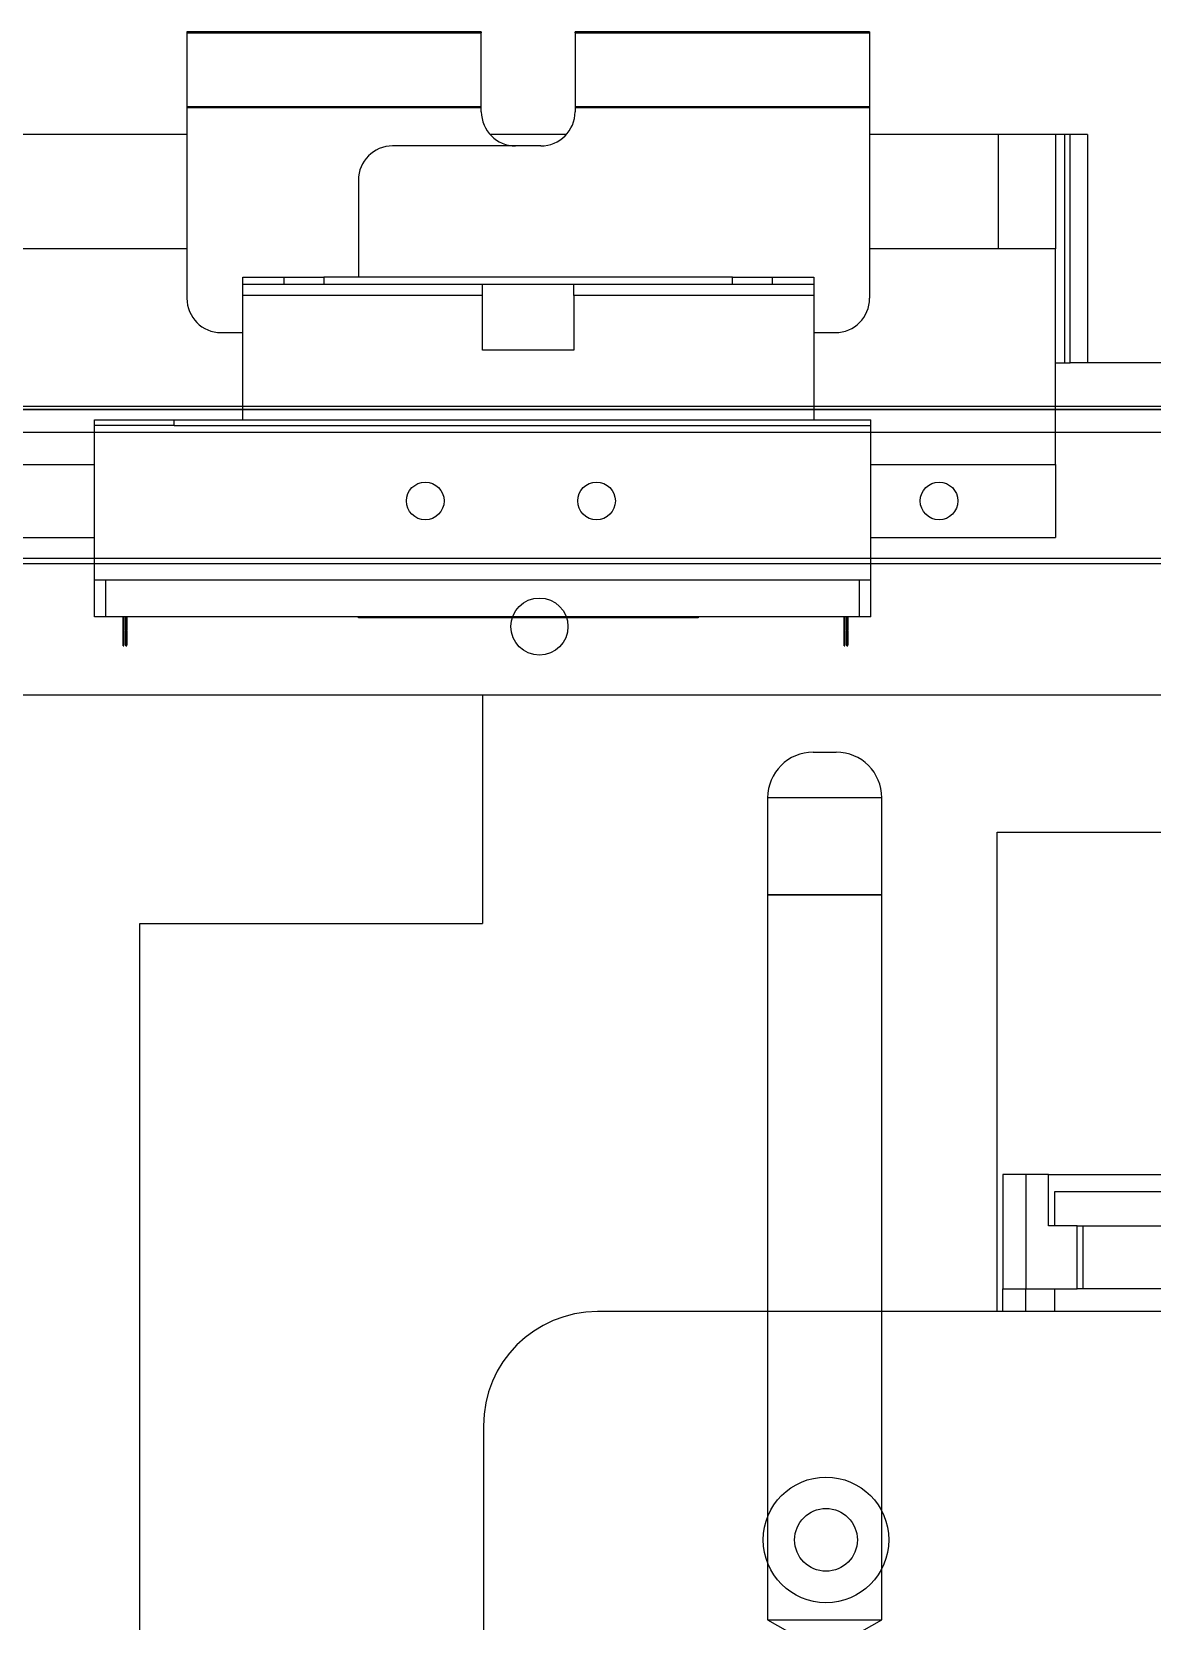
# Model space of a CAD drawing. Extents: x 500 to 100500, y -14500 to 21140.
# Drawn here: x 8222 to 8320.2, y -7094.2 to -6954.9 of the extents above; entities that cross this region are included whole.
import ezdxf

# ---------------------------------------------------------------- set-up
doc = ezdxf.new("R2010")
doc.units = 0
doc.layers.get('0').update_dxf_attribs({"linetype": 'CONTINUOUS'})

# ---------------------------------------------------------------- blocks, each defined once
blk = doc.blocks.new('LP R')
at = {"color": 2}
for p, q in [((16962.69, -93591.04), (16963.69, -93591.04)), ((16963.69, -93591.04), (16964.69, -93591.04)), ((16958.69, -93595.04), (16958.69, -93603.54)), ((16963.69, -93595.04), (16958.69, -93595.04)), ((16968.69, -93595.04), (16963.69, -93595.04)), ((16968.69, -93603.54), (16968.69, -93595.04)), ((16958.69, -93603.54), (16958.69, -93667.03)), ((16968.69, -93603.54), (16958.69, -93603.54)), ((16958.69, -93603.54), (16963.69, -93603.54)), ((16963.69, -93603.54), (16968.69, -93603.54)), ((16968.69, -93667.03), (16968.69, -93603.54)), ((16958.69, -93667.03), (16960.44, -93668.04)), ((16958.69, -93667.03), (16963.69, -93667.03)), ((16963.69, -93667.03), (16968.69, -93667.03)), ((16966.94, -93668.04), (16968.69, -93667.03))]:
    blk.add_line(p, q, dxfattribs=at)
for centre, start, end in [((16962.69, -93595.04), 90, 180), ((16964.69, -93595.04), 0, 90)]:
    blk.add_arc(centre, 4, start, end, dxfattribs=at)
blk = doc.blocks.new('SP R')
at = {"color": 3}
for p, q in [((18301.34, -97458.31), (18446.34, -97458.31)), ((18446.34, -97460.31), (18301.34, -97460.31)), ((18301.34, -97471.31), (18446.34, -97471.31)), ((18446.34, -97471.81), (18301.34, -97471.81)), ((18446.34, -97483.31), (18301.34, -97483.31)), ((18363.34, -97483.31), (18363.34, -97503.31)), ((18333.34, -97503.31), (18363.34, -97503.31)), ((18333.34, -97599.51), (18333.34, -97503.31))]:
    blk.add_line(p, q, dxfattribs=at)
for centre, radius in [((18358.34, -97466.31), 1.65), ((18373.34, -97466.31), 1.65), ((18403.34, -97466.31), 1.65), ((18368.34, -97477.31), 2.5)]:
    blk.add_circle(centre, radius, dxfattribs=at)
blk = doc.blocks.new('KJprobe Card F')
at = {"color": 6}
for p, q in [((31902.82, -77435.19, 43.99), (31902.82, -77435.29, 43.99)), ((31928.61, -77435.19, 43.99), (31902.82, -77435.19, 43.99)), ((31928.61, -77435.29, 43.99), (31902.82, -77435.29, 43.99)), ((31902.82, -77435.29, 43.99), (31902.82, -77435.3, 43.99)), ((31928.61, -77435.3, 43.99), (31902.82, -77435.3, 43.99)), ((31902.82, -77435.3, 43.99), (31902.82, -77441.76, 43.99)), ((31928.61, -77435.19, 43.99), (31928.61, -77435.29, 43.99)), ((31928.61, -77435.3, 43.99), (31928.61, -77435.29, 43.99)), ((31928.61, -77441.76, 43.99), (31928.61, -77435.3, 43.99)), ((31962.62, -77435.19, 43.99), (31936.82, -77435.19, 43.99)), ((31936.82, -77435.29, 43.99), (31936.82, -77435.19, 43.99)), ((31962.62, -77435.29, 43.99), (31936.82, -77435.29, 43.99)), ((31936.82, -77435.29, 43.99), (31936.82, -77435.3, 43.99)), ((31962.62, -77435.3, 43.99), (31936.82, -77435.3, 43.99)), ((31936.82, -77435.3, 43.99), (31936.82, -77441.76, 43.99)), ((31962.62, -77435.19, 43.99), (31962.62, -77435.29, 43.99)), ((31962.62, -77435.29, 43.99), (31962.62, -77435.3, 43.99)), ((31962.62, -77435.3, 43.99), (31962.62, -77441.76, 43.99)), ((31928.61, -77441.76, 43.99), (31902.82, -77441.76, 43.99)), ((31902.82, -77441.76, 43.99), (31902.82, -77441.86, 43.99)), ((31928.61, -77441.86, 43.99), (31902.82, -77441.86, 43.99)), ((31902.82, -77441.86, 43.99), (31902.82, -77458.54, 43.99)), ((31928.61, -77441.86, 43.99), (31928.61, -77441.76, 43.99)), ((31928.61, -77442.19, 43.99), (31928.61, -77441.86, 43.99)), ((31962.62, -77441.76, 43.99), (31936.82, -77441.76, 43.99)), ((31936.82, -77441.76, 43.99), (31936.82, -77441.86, 43.99)), ((31962.62, -77441.86, 43.99), (31936.82, -77441.86, 43.99)), ((31936.82, -77441.86, 43.99), (31936.82, -77442.19, 43.99)), ((31962.62, -77441.76, 43.99), (31962.62, -77441.86, 43.99)), ((31962.62, -77441.86, 43.99), (31962.62, -77458.54, 43.99)), ((31902.82, -77444.19, 43.99), (31886.85, -77444.19, 43.99)), ((31933.82, -77445.19, 43.99), (31920.84, -77445.19, 43.99)), ((31936.06, -77444.19, 43.99), (31929.37, -77444.19, 43.99)), ((31981.7, -77444.19, 43.99), (31962.62, -77444.19, 43.99)), ((31973.9, -77454.19, 43.99), (31973.9, -77444.19, 43.99)), ((31978.9, -77444.19, 43.99), (31978.9, -77454.19, 43.99)), ((31979.7, -77444.19, 43.99), (31979.7, -77464.19, 43.99)), ((31980.2, -77464.19, 43.99), (31980.2, -77444.19, 43.99)), ((31981.7, -77444.19, 43.99), (31981.7, -77464.19, 43.99)), ((31917.84, -77448.19, 43.99), (31917.84, -77456.69, 43.99)), ((31902.82, -77454.19, 43.99), (31886.85, -77454.19, 43.99)), ((31978.9, -77454.19, 43.99), (31962.62, -77454.19, 43.99)), ((31978.9, -77473.09, 43.99), (31978.9, -77454.19, 43.99)), ((31907.72, -77456.69, 43.99), (31911.32, -77456.69, 43.99)), ((31907.72, -77457.29, 43.99), (31907.72, -77456.69, 43.99)), ((31907.72, -77457.29, 43.99), (31928.72, -77457.29, 43.99)), ((31907.72, -77458.29, 43.99), (31907.72, -77457.29, 43.99)), ((31911.32, -77456.69, 43.99), (31914.82, -77456.69, 43.99)), ((31911.32, -77456.69, 43.99), (31911.32, -77457.29, 43.99)), ((31914.82, -77456.69, 43.99), (31914.82, -77457.29, 43.99)), ((31950.62, -77456.69, 43.99), (31914.82, -77456.69, 43.99)), ((31928.72, -77458.29, 43.99), (31928.72, -77457.29, 43.99)), ((31928.72, -77457.29, 43.99), (31936.72, -77457.29, 43.99)), ((31936.72, -77458.29, 43.99), (31936.72, -77457.29, 43.99)), ((31936.72, -77457.29, 43.99), (31957.72, -77457.29, 43.99)), ((31950.62, -77457.29, 43.99), (31950.62, -77456.69, 43.99)), ((31950.62, -77456.69, 43.99), (31954.12, -77456.69, 43.99)), ((31954.12, -77456.69, 43.99), (31957.72, -77456.69, 43.99)), ((31954.12, -77457.29, 43.99), (31954.12, -77456.69, 43.99)), ((31957.72, -77456.69, 43.99), (31957.72, -77457.29, 43.99)), ((31957.72, -77457.29, 43.99), (31957.72, -77458.29, 43.99)), ((31928.72, -77458.29, 43.99), (31907.72, -77458.29, 43.99)), ((31907.72, -77469.19, 43.99), (31907.72, -77458.29, 43.99)), ((31928.72, -77463.09, 43.99), (31928.72, -77458.29, 43.99)), ((31936.72, -77458.29, 43.99), (31936.72, -77463.09, 43.99)), ((31957.72, -77458.29, 43.99), (31936.72, -77458.29, 43.99)), ((31957.72, -77458.29, 43.99), (31957.72, -77469.19, 43.99)), ((31905.82, -77461.54, 43.99), (31907.72, -77461.54, 43.99)), ((31957.72, -77461.54, 43.99), (31959.62, -77461.54, 43.99)), ((31936.72, -77463.09, 43.99), (31928.72, -77463.09, 43.99)), ((31978.9, -77464.19, 43.99), (31979.7, -77464.19, 43.99)), ((31979.7, -77464.19, 43.99), (31980.2, -77464.19, 43.99)), ((31981.7, -77464.19, 43.99), (31980.2, -77464.19, 43.99)), ((32018.7, -77464.19, 43.99), (31981.7, -77464.19, 43.99)), ((31894.72, -77469.19, 43.99), (31901.72, -77469.19, 43.99)), ((31894.72, -77469.69, 43.99), (31894.72, -77469.19, 43.99)), ((31901.72, -77469.69, 43.99), (31894.72, -77469.69, 43.99)), ((31894.72, -77483.23, 43.99), (31894.72, -77469.69, 43.99)), ((31901.72, -77469.69, 43.99), (31901.72, -77469.19, 43.99)), ((31901.72, -77469.19, 43.99), (31907.72, -77469.19, 43.99)), ((31901.72, -77469.69, 43.99), (31962.72, -77469.69, 43.99)), ((31907.72, -77469.19, 43.99), (31957.72, -77469.19, 43.99)), ((31957.72, -77469.19, 43.99), (31962.72, -77469.19, 43.99)), ((31962.72, -77469.69, 43.99), (31962.72, -77469.19, 43.99)), ((31962.72, -77483.23, 43.99), (31962.72, -77469.69, 43.99)), ((31881.95, -77473.09, 43.99), (31894.72, -77473.09, 43.99)), ((31962.72, -77473.09, 43.99), (31978.9, -77473.09, 43.99)), ((31978.9, -77473.09, 43.99), (31978.9, -77479.49, 43.99)), ((31881.95, -77479.49, 43.99), (31894.72, -77479.49, 43.99)), ((31962.72, -77479.49, 43.99), (31978.9, -77479.49, 43.99)), ((31962.72, -77483.23, 43.99), (31894.72, -77483.23, 43.99)), ((31894.72, -77486.43, 43.99), (31894.72, -77483.23, 43.99)), ((31895.72, -77486.43, 43.99), (31895.72, -77483.23, 43.99)), ((31961.72, -77483.23, 43.99), (31895.72, -77483.23, 43.99)), ((31961.72, -77486.43, 43.99), (31961.72, -77483.23, 43.99)), ((31962.72, -77486.43, 43.99), (31962.72, -77483.23, 43.99)), ((31895.72, -77486.43, 43.99), (31894.72, -77486.43, 43.99)), ((31961.72, -77486.43, 43.99), (31895.72, -77486.43, 43.99)), ((31897.21, -77486.44, 43.99), (31897.21, -77486.43, 43.99)), ((31897.33, -77486.44, 43.99), (31897.21, -77486.44, 43.99)), ((31897.23, -77487.61, 43.99), (31897.23, -77486.44, 43.99)), ((31897.31, -77486.44, 43.99), (31897.31, -77487.61, 43.99)), ((31897.33, -77486.44, 43.99), (31897.33, -77486.43, 43.99)), ((31897.45, -77486.44, 43.99), (31897.45, -77486.43, 43.99)), ((31897.57, -77486.44, 43.99), (31897.45, -77486.44, 43.99)), ((31897.47, -77487.61, 43.99), (31897.47, -77486.44, 43.99)), ((31897.55, -77486.44, 43.99), (31897.55, -77487.61, 43.99)), ((31897.57, -77486.44, 43.99), (31897.57, -77486.43, 43.99)), ((31917.84, -77486.44, 43.99), (31917.84, -77486.43, 43.99)), ((31917.84, -77486.54, 43.99), (31917.84, -77486.44, 43.99)), ((31947.59, -77486.44, 43.99), (31917.84, -77486.44, 43.99)), ((31918.09, -77486.44, 43.99), (31917.84, -77486.44, 43.99)), ((31947.59, -77486.54, 43.99), (31917.84, -77486.54, 43.99)), ((31918.09, -77486.44, 43.99), (31918.09, -77486.43, 43.99)), ((31918.34, -77486.44, 43.99), (31918.34, -77486.43, 43.99)), ((31918.59, -77486.44, 43.99), (31918.34, -77486.44, 43.99)), ((31918.59, -77486.44, 43.99), (31918.59, -77486.43, 43.99)), ((31918.84, -77486.44, 43.99), (31918.84, -77486.43, 43.99)), ((31919.09, -77486.44, 43.99), (31918.84, -77486.44, 43.99)), ((31919.09, -77486.44, 43.99), (31919.09, -77486.43, 43.99)), ((31919.34, -77486.44, 43.99), (31919.34, -77486.43, 43.99)), ((31919.59, -77486.44, 43.99), (31919.34, -77486.44, 43.99)), ((31919.59, -77486.44, 43.99), (31919.59, -77486.43, 43.99)), ((31919.84, -77486.44, 43.99), (31919.84, -77486.43, 43.99)), ((31920.09, -77486.44, 43.99), (31919.84, -77486.44, 43.99)), ((31920.09, -77486.44, 43.99), (31920.09, -77486.43, 43.99)), ((31920.34, -77486.44, 43.99), (31920.34, -77486.43, 43.99)), ((31920.59, -77486.44, 43.99), (31920.34, -77486.44, 43.99)), ((31920.59, -77486.44, 43.99), (31920.59, -77486.43, 43.99)), ((31920.84, -77486.44, 43.99), (31920.84, -77486.43, 43.99)), ((31921.09, -77486.44, 43.99), (31920.84, -77486.44, 43.99)), ((31921.09, -77486.44, 43.99), (31921.09, -77486.43, 43.99)), ((31921.34, -77486.44, 43.99), (31921.34, -77486.43, 43.99)), ((31921.59, -77486.44, 43.99), (31921.34, -77486.44, 43.99)), ((31921.59, -77486.44, 43.99), (31921.59, -77486.43, 43.99)), ((31921.84, -77486.44, 43.99), (31921.84, -77486.43, 43.99)), ((31922.09, -77486.44, 43.99), (31921.84, -77486.44, 43.99)), ((31922.09, -77486.44, 43.99), (31922.09, -77486.43, 43.99)), ((31922.34, -77486.44, 43.99), (31922.34, -77486.43, 43.99)), ((31922.59, -77486.44, 43.99), (31922.34, -77486.44, 43.99)), ((31922.59, -77486.44, 43.99), (31922.59, -77486.43, 43.99)), ((31922.84, -77486.44, 43.99), (31922.84, -77486.43, 43.99)), ((31923.09, -77486.44, 43.99), (31922.84, -77486.44, 43.99)), ((31923.09, -77486.44, 43.99), (31923.09, -77486.43, 43.99)), ((31923.34, -77486.44, 43.99), (31923.34, -77486.43, 43.99)), ((31923.59, -77486.44, 43.99), (31923.34, -77486.44, 43.99)), ((31923.59, -77486.44, 43.99), (31923.59, -77486.43, 43.99)), ((31923.84, -77486.44, 43.99), (31923.84, -77486.43, 43.99)), ((31924.09, -77486.44, 43.99), (31923.84, -77486.44, 43.99)), ((31924.09, -77486.44, 43.99), (31924.09, -77486.43, 43.99)), ((31924.34, -77486.44, 43.99), (31924.34, -77486.43, 43.99)), ((31924.59, -77486.44, 43.99), (31924.34, -77486.44, 43.99)), ((31924.59, -77486.44, 43.99), (31924.59, -77486.43, 43.99)), ((31924.84, -77486.44, 43.99), (31924.84, -77486.43, 43.99)), ((31925.09, -77486.44, 43.99), (31924.84, -77486.44, 43.99)), ((31925.09, -77486.44, 43.99), (31925.09, -77486.43, 43.99)), ((31925.34, -77486.44, 43.99), (31925.34, -77486.43, 43.99)), ((31925.59, -77486.44, 43.99), (31925.34, -77486.44, 43.99)), ((31925.59, -77486.44, 43.99), (31925.59, -77486.43, 43.99)), ((31925.84, -77486.44, 43.99), (31925.84, -77486.43, 43.99)), ((31926.09, -77486.44, 43.99), (31925.84, -77486.44, 43.99)), ((31926.09, -77486.44, 43.99), (31926.09, -77486.43, 43.99)), ((31926.34, -77486.44, 43.99), (31926.34, -77486.43, 43.99)), ((31926.59, -77486.44, 43.99), (31926.34, -77486.44, 43.99)), ((31926.59, -77486.44, 43.99), (31926.59, -77486.43, 43.99)), ((31926.84, -77486.44, 43.99), (31926.84, -77486.43, 43.99)), ((31927.09, -77486.44, 43.99), (31926.84, -77486.44, 43.99)), ((31927.09, -77486.44, 43.99), (31927.09, -77486.43, 43.99)), ((31927.34, -77486.44, 43.99), (31927.34, -77486.43, 43.99)), ((31927.59, -77486.44, 43.99), (31927.34, -77486.44, 43.99)), ((31927.59, -77486.44, 43.99), (31927.59, -77486.43, 43.99)), ((31927.84, -77486.44, 43.99), (31927.84, -77486.43, 43.99)), ((31928.09, -77486.44, 43.99), (31927.84, -77486.44, 43.99)), ((31928.09, -77486.44, 43.99), (31928.09, -77486.43, 43.99)), ((31928.34, -77486.44, 43.99), (31928.34, -77486.43, 43.99)), ((31928.59, -77486.44, 43.99), (31928.34, -77486.44, 43.99)), ((31928.59, -77486.44, 43.99), (31928.59, -77486.43, 43.99)), ((31928.84, -77486.44, 43.99), (31928.84, -77486.43, 43.99)), ((31929.09, -77486.44, 43.99), (31928.84, -77486.44, 43.99)), ((31929.09, -77486.44, 43.99), (31929.09, -77486.43, 43.99)), ((31929.34, -77486.44, 43.99), (31929.34, -77486.43, 43.99)), ((31929.59, -77486.44, 43.99), (31929.34, -77486.44, 43.99)), ((31929.59, -77486.44, 43.99), (31929.59, -77486.43, 43.99)), ((31929.84, -77486.44, 43.99), (31929.84, -77486.43, 43.99)), ((31930.09, -77486.44, 43.99), (31929.84, -77486.44, 43.99)), ((31930.09, -77486.44, 43.99), (31930.09, -77486.43, 43.99)), ((31930.34, -77486.44, 43.99), (31930.34, -77486.43, 43.99)), ((31930.59, -77486.44, 43.99), (31930.34, -77486.44, 43.99)), ((31930.59, -77486.44, 43.99), (31930.59, -77486.43, 43.99)), ((31930.84, -77486.44, 43.99), (31930.84, -77486.43, 43.99)), ((31931.09, -77486.44, 43.99), (31930.84, -77486.44, 43.99)), ((31931.09, -77486.44, 43.99), (31931.09, -77486.43, 43.99)), ((31931.34, -77486.44, 43.99), (31931.34, -77486.43, 43.99)), ((31931.59, -77486.44, 43.99), (31931.34, -77486.44, 43.99)), ((31931.59, -77486.44, 43.99), (31931.59, -77486.43, 43.99)), ((31931.84, -77486.44, 43.99), (31931.84, -77486.43, 43.99)), ((31932.09, -77486.44, 43.99), (31931.84, -77486.44, 43.99)), ((31932.09, -77486.44, 43.99), (31932.09, -77486.43, 43.99)), ((31932.34, -77486.44, 43.99), (31932.34, -77486.43, 43.99)), ((31932.59, -77486.44, 43.99), (31932.34, -77486.44, 43.99)), ((31932.59, -77486.44, 43.99), (31932.59, -77486.43, 43.99)), ((31932.84, -77486.44, 43.99), (31932.84, -77486.43, 43.99)), ((31933.09, -77486.44, 43.99), (31932.84, -77486.44, 43.99)), ((31933.09, -77486.44, 43.99), (31933.09, -77486.43, 43.99)), ((31933.34, -77486.44, 43.99), (31933.34, -77486.43, 43.99)), ((31933.59, -77486.44, 43.99), (31933.34, -77486.44, 43.99)), ((31933.59, -77486.44, 43.99), (31933.59, -77486.43, 43.99)), ((31933.84, -77486.44, 43.99), (31933.84, -77486.43, 43.99)), ((31934.09, -77486.44, 43.99), (31933.84, -77486.44, 43.99)), ((31934.09, -77486.44, 43.99), (31934.09, -77486.43, 43.99)), ((31934.34, -77486.44, 43.99), (31934.34, -77486.43, 43.99)), ((31934.59, -77486.44, 43.99), (31934.34, -77486.44, 43.99)), ((31934.59, -77486.44, 43.99), (31934.59, -77486.43, 43.99)), ((31934.84, -77486.44, 43.99), (31934.84, -77486.43, 43.99)), ((31935.09, -77486.44, 43.99), (31934.84, -77486.44, 43.99)), ((31935.09, -77486.44, 43.99), (31935.09, -77486.43, 43.99)), ((31935.34, -77486.44, 43.99), (31935.34, -77486.43, 43.99)), ((31935.59, -77486.44, 43.99), (31935.34, -77486.44, 43.99)), ((31935.59, -77486.44, 43.99), (31935.59, -77486.43, 43.99)), ((31935.84, -77486.44, 43.99), (31935.84, -77486.43, 43.99)), ((31936.09, -77486.44, 43.99), (31935.84, -77486.44, 43.99)), ((31936.09, -77486.44, 43.99), (31936.09, -77486.43, 43.99)), ((31936.34, -77486.44, 43.99), (31936.34, -77486.43, 43.99)), ((31936.59, -77486.44, 43.99), (31936.34, -77486.44, 43.99)), ((31936.59, -77486.44, 43.99), (31936.59, -77486.43, 43.99)), ((31936.84, -77486.44, 43.99), (31936.84, -77486.43, 43.99)), ((31937.09, -77486.44, 43.99), (31936.84, -77486.44, 43.99)), ((31937.09, -77486.44, 43.99), (31937.09, -77486.43, 43.99)), ((31937.34, -77486.44, 43.99), (31937.34, -77486.43, 43.99)), ((31937.59, -77486.44, 43.99), (31937.34, -77486.44, 43.99)), ((31937.59, -77486.44, 43.99), (31937.59, -77486.43, 43.99)), ((31937.84, -77486.44, 43.99), (31937.84, -77486.43, 43.99)), ((31938.09, -77486.44, 43.99), (31937.84, -77486.44, 43.99)), ((31938.09, -77486.44, 43.99), (31938.09, -77486.43, 43.99)), ((31938.34, -77486.44, 43.99), (31938.34, -77486.43, 43.99)), ((31938.59, -77486.44, 43.99), (31938.34, -77486.44, 43.99)), ((31938.59, -77486.44, 43.99), (31938.59, -77486.43, 43.99)), ((31938.84, -77486.44, 43.99), (31938.84, -77486.43, 43.99)), ((31939.09, -77486.44, 43.99), (31938.84, -77486.44, 43.99)), ((31939.09, -77486.44, 43.99), (31939.09, -77486.43, 43.99)), ((31939.34, -77486.44, 43.99), (31939.34, -77486.43, 43.99)), ((31939.59, -77486.44, 43.99), (31939.34, -77486.44, 43.99)), ((31939.59, -77486.44, 43.99), (31939.59, -77486.43, 43.99)), ((31939.84, -77486.44, 43.99), (31939.84, -77486.43, 43.99)), ((31940.09, -77486.44, 43.99), (31939.84, -77486.44, 43.99)), ((31940.09, -77486.44, 43.99), (31940.09, -77486.43, 43.99)), ((31940.34, -77486.44, 43.99), (31940.34, -77486.43, 43.99)), ((31940.59, -77486.44, 43.99), (31940.34, -77486.44, 43.99)), ((31940.59, -77486.44, 43.99), (31940.59, -77486.43, 43.99)), ((31940.84, -77486.44, 43.99), (31940.84, -77486.43, 43.99)), ((31941.09, -77486.44, 43.99), (31940.84, -77486.44, 43.99)), ((31941.09, -77486.44, 43.99), (31941.09, -77486.43, 43.99)), ((31941.34, -77486.44, 43.99), (31941.34, -77486.43, 43.99)), ((31941.59, -77486.44, 43.99), (31941.34, -77486.44, 43.99)), ((31941.59, -77486.44, 43.99), (31941.59, -77486.43, 43.99)), ((31941.84, -77486.44, 43.99), (31941.84, -77486.43, 43.99)), ((31942.09, -77486.44, 43.99), (31941.84, -77486.44, 43.99)), ((31942.09, -77486.44, 43.99), (31942.09, -77486.43, 43.99)), ((31942.34, -77486.44, 43.99), (31942.34, -77486.43, 43.99)), ((31942.59, -77486.44, 43.99), (31942.34, -77486.44, 43.99)), ((31942.59, -77486.44, 43.99), (31942.59, -77486.43, 43.99)), ((31942.84, -77486.44, 43.99), (31942.84, -77486.43, 43.99)), ((31943.09, -77486.44, 43.99), (31942.84, -77486.44, 43.99)), ((31943.09, -77486.44, 43.99), (31943.09, -77486.43, 43.99)), ((31943.34, -77486.44, 43.99), (31943.34, -77486.43, 43.99)), ((31943.59, -77486.44, 43.99), (31943.34, -77486.44, 43.99)), ((31943.59, -77486.44, 43.99), (31943.59, -77486.43, 43.99)), ((31943.84, -77486.44, 43.99), (31943.84, -77486.43, 43.99)), ((31944.09, -77486.44, 43.99), (31943.84, -77486.44, 43.99)), ((31944.09, -77486.44, 43.99), (31944.09, -77486.43, 43.99)), ((31944.34, -77486.44, 43.99), (31944.34, -77486.43, 43.99)), ((31944.59, -77486.44, 43.99), (31944.34, -77486.44, 43.99)), ((31944.59, -77486.44, 43.99), (31944.59, -77486.43, 43.99)), ((31944.84, -77486.44, 43.99), (31944.84, -77486.43, 43.99)), ((31945.09, -77486.44, 43.99), (31944.84, -77486.44, 43.99)), ((31945.09, -77486.44, 43.99), (31945.09, -77486.43, 43.99)), ((31945.34, -77486.44, 43.99), (31945.34, -77486.43, 43.99)), ((31945.59, -77486.44, 43.99), (31945.34, -77486.44, 43.99)), ((31945.59, -77486.44, 43.99), (31945.59, -77486.43, 43.99)), ((31945.84, -77486.44, 43.99), (31945.84, -77486.43, 43.99)), ((31946.09, -77486.44, 43.99), (31945.84, -77486.44, 43.99)), ((31946.09, -77486.44, 43.99), (31946.09, -77486.43, 43.99)), ((31946.34, -77486.44, 43.99), (31946.34, -77486.43, 43.99)), ((31946.59, -77486.44, 43.99), (31946.34, -77486.44, 43.99)), ((31946.59, -77486.44, 43.99), (31946.59, -77486.43, 43.99)), ((31946.84, -77486.44, 43.99), (31946.84, -77486.43, 43.99)), ((31947.09, -77486.44, 43.99), (31946.84, -77486.44, 43.99)), ((31947.09, -77486.44, 43.99), (31947.09, -77486.43, 43.99)), ((31947.34, -77486.44, 43.99), (31947.34, -77486.43, 43.99)), ((31947.59, -77486.44, 43.99), (31947.34, -77486.44, 43.99)), ((31947.59, -77486.44, 43.99), (31947.59, -77486.43, 43.99)), ((31947.59, -77486.44, 43.99), (31947.59, -77486.54, 43.99)), ((31960.38, -77487.61, 43.99), (31960.38, -77486.43, 43.99)), ((31960.43, -77486.44, 43.99), (31960.43, -77486.43, 43.99)), ((31960.55, -77486.44, 43.99), (31960.43, -77486.44, 43.99)), ((31960.46, -77486.44, 43.99), (31960.46, -77487.61, 43.99)), ((31960.55, -77486.44, 43.99), (31960.55, -77486.43, 43.99)), ((31960.62, -77487.61, 43.99), (31960.62, -77486.43, 43.99)), ((31960.67, -77486.44, 43.99), (31960.67, -77486.43, 43.99)), ((31960.79, -77486.44, 43.99), (31960.67, -77486.44, 43.99)), ((31960.7, -77486.44, 43.99), (31960.7, -77487.61, 43.99)), ((31960.79, -77486.44, 43.99), (31960.79, -77486.43, 43.99)), ((31962.72, -77486.43, 43.99), (31961.72, -77486.43, 43.99)), ((31897.31, -77487.61, 43.99), (31897.23, -77487.61, 43.99)), ((31897.23, -77487.66, 43.99), (31897.23, -77487.61, 43.99)), ((31897.23, -77487.66, 43.99), (31897.31, -77487.66, 43.99)), ((31897.23, -77488.89, 43.99), (31897.23, -77487.66, 43.99)), ((31897.31, -77487.66, 43.99), (31897.31, -77487.61, 43.99)), ((31897.31, -77487.66, 43.99), (31897.31, -77488.89, 43.99)), ((31897.55, -77487.61, 43.99), (31897.47, -77487.61, 43.99)), ((31897.47, -77487.66, 43.99), (31897.47, -77487.61, 43.99)), ((31897.47, -77487.66, 43.99), (31897.55, -77487.66, 43.99)), ((31897.47, -77488.89, 43.99), (31897.47, -77487.66, 43.99)), ((31897.55, -77487.66, 43.99), (31897.55, -77487.61, 43.99)), ((31897.55, -77487.66, 43.99), (31897.55, -77488.89, 43.99)), ((31960.46, -77487.61, 43.99), (31960.38, -77487.61, 43.99)), ((31960.38, -77487.66, 43.99), (31960.38, -77487.61, 43.99)), ((31960.38, -77487.66, 43.99), (31960.46, -77487.66, 43.99)), ((31960.38, -77488.89, 43.99), (31960.38, -77487.66, 43.99)), ((31960.46, -77487.66, 43.99), (31960.46, -77487.61, 43.99)), ((31960.46, -77487.66, 43.99), (31960.46, -77488.89, 43.99)), ((31960.7, -77487.61, 43.99), (31960.62, -77487.61, 43.99)), ((31960.62, -77487.66, 43.99), (31960.62, -77487.61, 43.99)), ((31960.62, -77487.66, 43.99), (31960.7, -77487.66, 43.99)), ((31960.62, -77488.89, 43.99), (31960.62, -77487.66, 43.99)), ((31960.7, -77487.66, 43.99), (31960.7, -77487.61, 43.99)), ((31960.7, -77487.66, 43.99), (31960.7, -77488.89, 43.99)), ((31897.31, -77488.89, 43.99), (31897.23, -77488.89, 43.99)), ((31897.23, -77488.9, 43.99), (31897.23, -77488.89, 43.99)), ((31897.23, -77488.9, 43.99), (31897.31, -77488.9, 43.99)), ((31897.23, -77488.98, 43.99), (31897.23, -77488.9, 43.99)), ((31897.31, -77488.98, 43.99), (31897.23, -77488.98, 43.99)), ((31897.23, -77488.99, 43.99), (31897.23, -77488.98, 43.99)), ((31897.23, -77488.99, 43.99), (31897.31, -77488.99, 43.99)), ((31897.23, -77488.99, 43.99), (31897.31, -77488.99, 43.99)), ((31897.23, -77488.99, 43.99), (31897.23, -77488.99, 43.99)), ((31897.31, -77488.9, 43.99), (31897.31, -77488.89, 43.99)), ((31897.31, -77488.98, 43.99), (31897.31, -77488.9, 43.99)), ((31897.31, -77488.99, 43.99), (31897.31, -77488.98, 43.99)), ((31897.31, -77488.99, 43.99), (31897.31, -77488.99, 43.99)), ((31897.55, -77488.89, 43.99), (31897.47, -77488.89, 43.99)), ((31897.47, -77488.9, 43.99), (31897.47, -77488.89, 43.99)), ((31897.47, -77488.9, 43.99), (31897.55, -77488.9, 43.99)), ((31897.47, -77488.98, 43.99), (31897.47, -77488.9, 43.99)), ((31897.55, -77488.98, 43.99), (31897.47, -77488.98, 43.99)), ((31897.47, -77488.99, 43.99), (31897.47, -77488.98, 43.99)), ((31897.47, -77488.99, 43.99), (31897.55, -77488.99, 43.99)), ((31897.47, -77488.99, 43.99), (31897.55, -77488.99, 43.99)), ((31897.47, -77488.99, 43.99), (31897.47, -77488.99, 43.99)), ((31897.55, -77488.9, 43.99), (31897.55, -77488.89, 43.99)), ((31897.55, -77488.98, 43.99), (31897.55, -77488.9, 43.99)), ((31897.55, -77488.99, 43.99), (31897.55, -77488.98, 43.99)), ((31897.55, -77488.99, 43.99), (31897.55, -77488.99, 43.99)), ((31960.46, -77488.89, 43.99), (31960.38, -77488.89, 43.99)), ((31960.38, -77488.9, 43.99), (31960.38, -77488.89, 43.99)), ((31960.38, -77488.9, 43.99), (31960.46, -77488.9, 43.99)), ((31960.38, -77488.98, 43.99), (31960.38, -77488.9, 43.99)), ((31960.46, -77488.98, 43.99), (31960.38, -77488.98, 43.99)), ((31960.38, -77488.99, 43.99), (31960.38, -77488.98, 43.99)), ((31960.38, -77488.99, 43.99), (31960.46, -77488.99, 43.99)), ((31960.38, -77488.99, 43.99), (31960.46, -77488.99, 43.99)), ((31960.38, -77488.99, 43.99), (31960.38, -77488.99, 43.99)), ((31960.46, -77488.9, 43.99), (31960.46, -77488.89, 43.99)), ((31960.46, -77488.98, 43.99), (31960.46, -77488.9, 43.99)), ((31960.46, -77488.99, 43.99), (31960.46, -77488.98, 43.99)), ((31960.46, -77488.99, 43.99), (31960.46, -77488.99, 43.99)), ((31960.7, -77488.89, 43.99), (31960.62, -77488.89, 43.99)), ((31960.62, -77488.9, 43.99), (31960.62, -77488.89, 43.99)), ((31960.62, -77488.9, 43.99), (31960.7, -77488.9, 43.99)), ((31960.62, -77488.98, 43.99), (31960.62, -77488.9, 43.99)), ((31960.7, -77488.98, 43.99), (31960.62, -77488.98, 43.99)), ((31960.62, -77488.99, 43.99), (31960.62, -77488.98, 43.99)), ((31960.62, -77488.99, 43.99), (31960.7, -77488.99, 43.99)), ((31960.62, -77488.99, 43.99), (31960.7, -77488.99, 43.99)), ((31960.62, -77488.99, 43.99), (31960.62, -77488.99, 43.99)), ((31960.7, -77488.9, 43.99), (31960.7, -77488.89, 43.99)), ((31960.7, -77488.98, 43.99), (31960.7, -77488.9, 43.99)), ((31960.7, -77488.99, 43.99), (31960.7, -77488.98, 43.99)), ((31960.7, -77488.99, 43.99), (31960.7, -77488.99, 43.99))]:
    blk.add_line(p, q, dxfattribs=at)
for centre, start, end in [((31931.61, -77442.19, 43.99), 180, 270), ((31933.82, -77442.19, 43.99), 270, 0), ((31920.84, -77448.19, 43.99), 90, 180), ((31905.82, -77458.54, 43.99), 180, 270), ((31959.62, -77458.54, 43.99), 270, 0)]:
    blk.add_arc(centre, 3, start, end, dxfattribs=at)
blk = doc.blocks.new('KJauto change f')
at = {"color": 5}
for p, q in [((31973.25, -79296.88, 43.99), (32023.25, -79296.88, 43.99)), ((31973.25, -79338.88, 43.99), (31973.25, -79296.88, 43.99)), ((31973.75, -79326.88, 43.99), (31973.75, -79336.88, 43.99)), ((31975.75, -79326.88, 43.99), (31973.75, -79326.88, 43.99)), ((31975.75, -79326.88, 43.99), (31975.75, -79336.88, 43.99)), ((31977.75, -79326.88, 43.99), (31975.75, -79326.88, 43.99)), ((31977.75, -79331.38, 43.99), (31977.75, -79326.88, 43.99)), ((31977.75, -79326.88, 43.99), (31992.75, -79326.88, 43.99)), ((31978.25, -79328.38, 43.99), (31978.25, -79331.38, 43.99)), ((31992.25, -79328.38, 43.99), (31978.25, -79328.38, 43.99)), ((31980.25, -79331.38, 43.99), (31977.75, -79331.38, 43.99)), ((31980.25, -79336.88, 43.99), (31980.25, -79331.38, 43.99)), ((31980.25, -79331.38, 43.99), (31990.25, -79331.38, 43.99)), ((31980.75, -79331.38, 43.99), (31980.75, -79336.88, 43.99)), ((31973.75, -79336.88, 43.99), (31975.75, -79336.88, 43.99)), ((31973.75, -79338.88, 43.99), (31973.75, -79336.88, 43.99)), ((31975.75, -79336.88, 43.99), (31980.25, -79336.88, 43.99)), ((31975.75, -79338.88, 43.99), (31975.75, -79336.88, 43.99)), ((31978.25, -79336.88, 43.99), (31978.25, -79338.88, 43.99)), ((31990.25, -79336.88, 43.99), (31980.25, -79336.88, 43.99)), ((32018.25, -79338.88, 43.99), (31938.25, -79338.88, 43.99)), ((31928.25, -79348.88, 43.99), (31928.25, -79515.88, 43.99))]:
    blk.add_line(p, q, dxfattribs=at)
for radius in [5.5, 2.75]:
    blk.add_circle((31958.25, -79358.88, 43.99), radius, dxfattribs=at)
blk.add_arc((31938.25, -79348.88, 43.99), 10, 90, 180, dxfattribs=at)
blk = doc.blocks.new('glass 1500')
at = {"color": 1, "elevation": -75.82}
blk.add_lwpolyline([(-6068.99, -93219.95), (-4568.99, -93219.95), (-4568.99, -93220.25), (-6068.99, -93220.25)], close=True, dxfattribs=at)

msp = doc.modelspace()

# ---------------------------------------------------------------- block references
for name, p in [('KJprobe Card F', (-23667.2, 70480.25, -119.8)), ('KJauto change f', (-23666.65, 72271.84, -119.8))]:
    msp.add_blockref(name, p)
at = {"color": 0}
for name, p in [('SP R', (-10101.84, 90470.27, -75.82)), ('glass 1500', (12905.49, 86232.21)), ('LP R', (-8672.2, 86573, -75.82))]:
    msp.add_blockref(name, p, dxfattribs=at)

doc.saveas('drawing.dxf')
